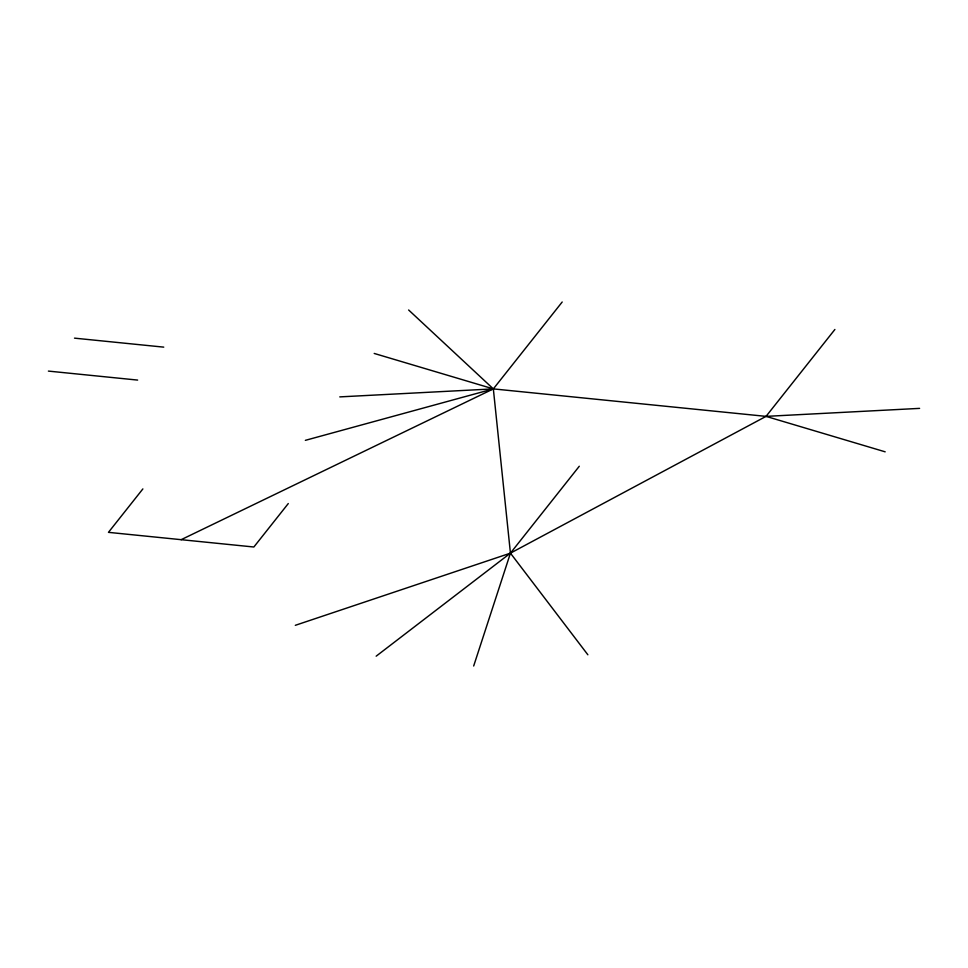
<?xml version="1.0" encoding="UTF-8"?>
<svg xmlns="http://www.w3.org/2000/svg" width="968" height="968" viewBox="0 0 968 968"><rect width="100%" height="100%" fill="white"/><g stroke="black" fill="none" stroke-linecap="round" stroke-linejoin="round"><path stroke-width="1.45" d="M473.679 665.996L510.439 553.151L579.288 466.249M142.877 488.913L108.452 532.352L253.858 547.005L288.282 503.554M562.19 302.004L493.341 388.894L181.149 539.684M376.165 656.183L510.439 553.151L766.039 416.373L834.888 329.471M295.313 625.316L510.439 553.151L587.866 654.779M305.356 440.343L493.341 388.894L766.039 416.373L919.6 408.375M339.78 396.892L493.341 388.894L510.439 553.151M74.5 338.147L163.749 347.137M48.4 371.095L137.637 380.085M766.039 416.373L885.175 451.826M374.205 353.441L493.341 388.894L408.629 309.99"/></g></svg>
